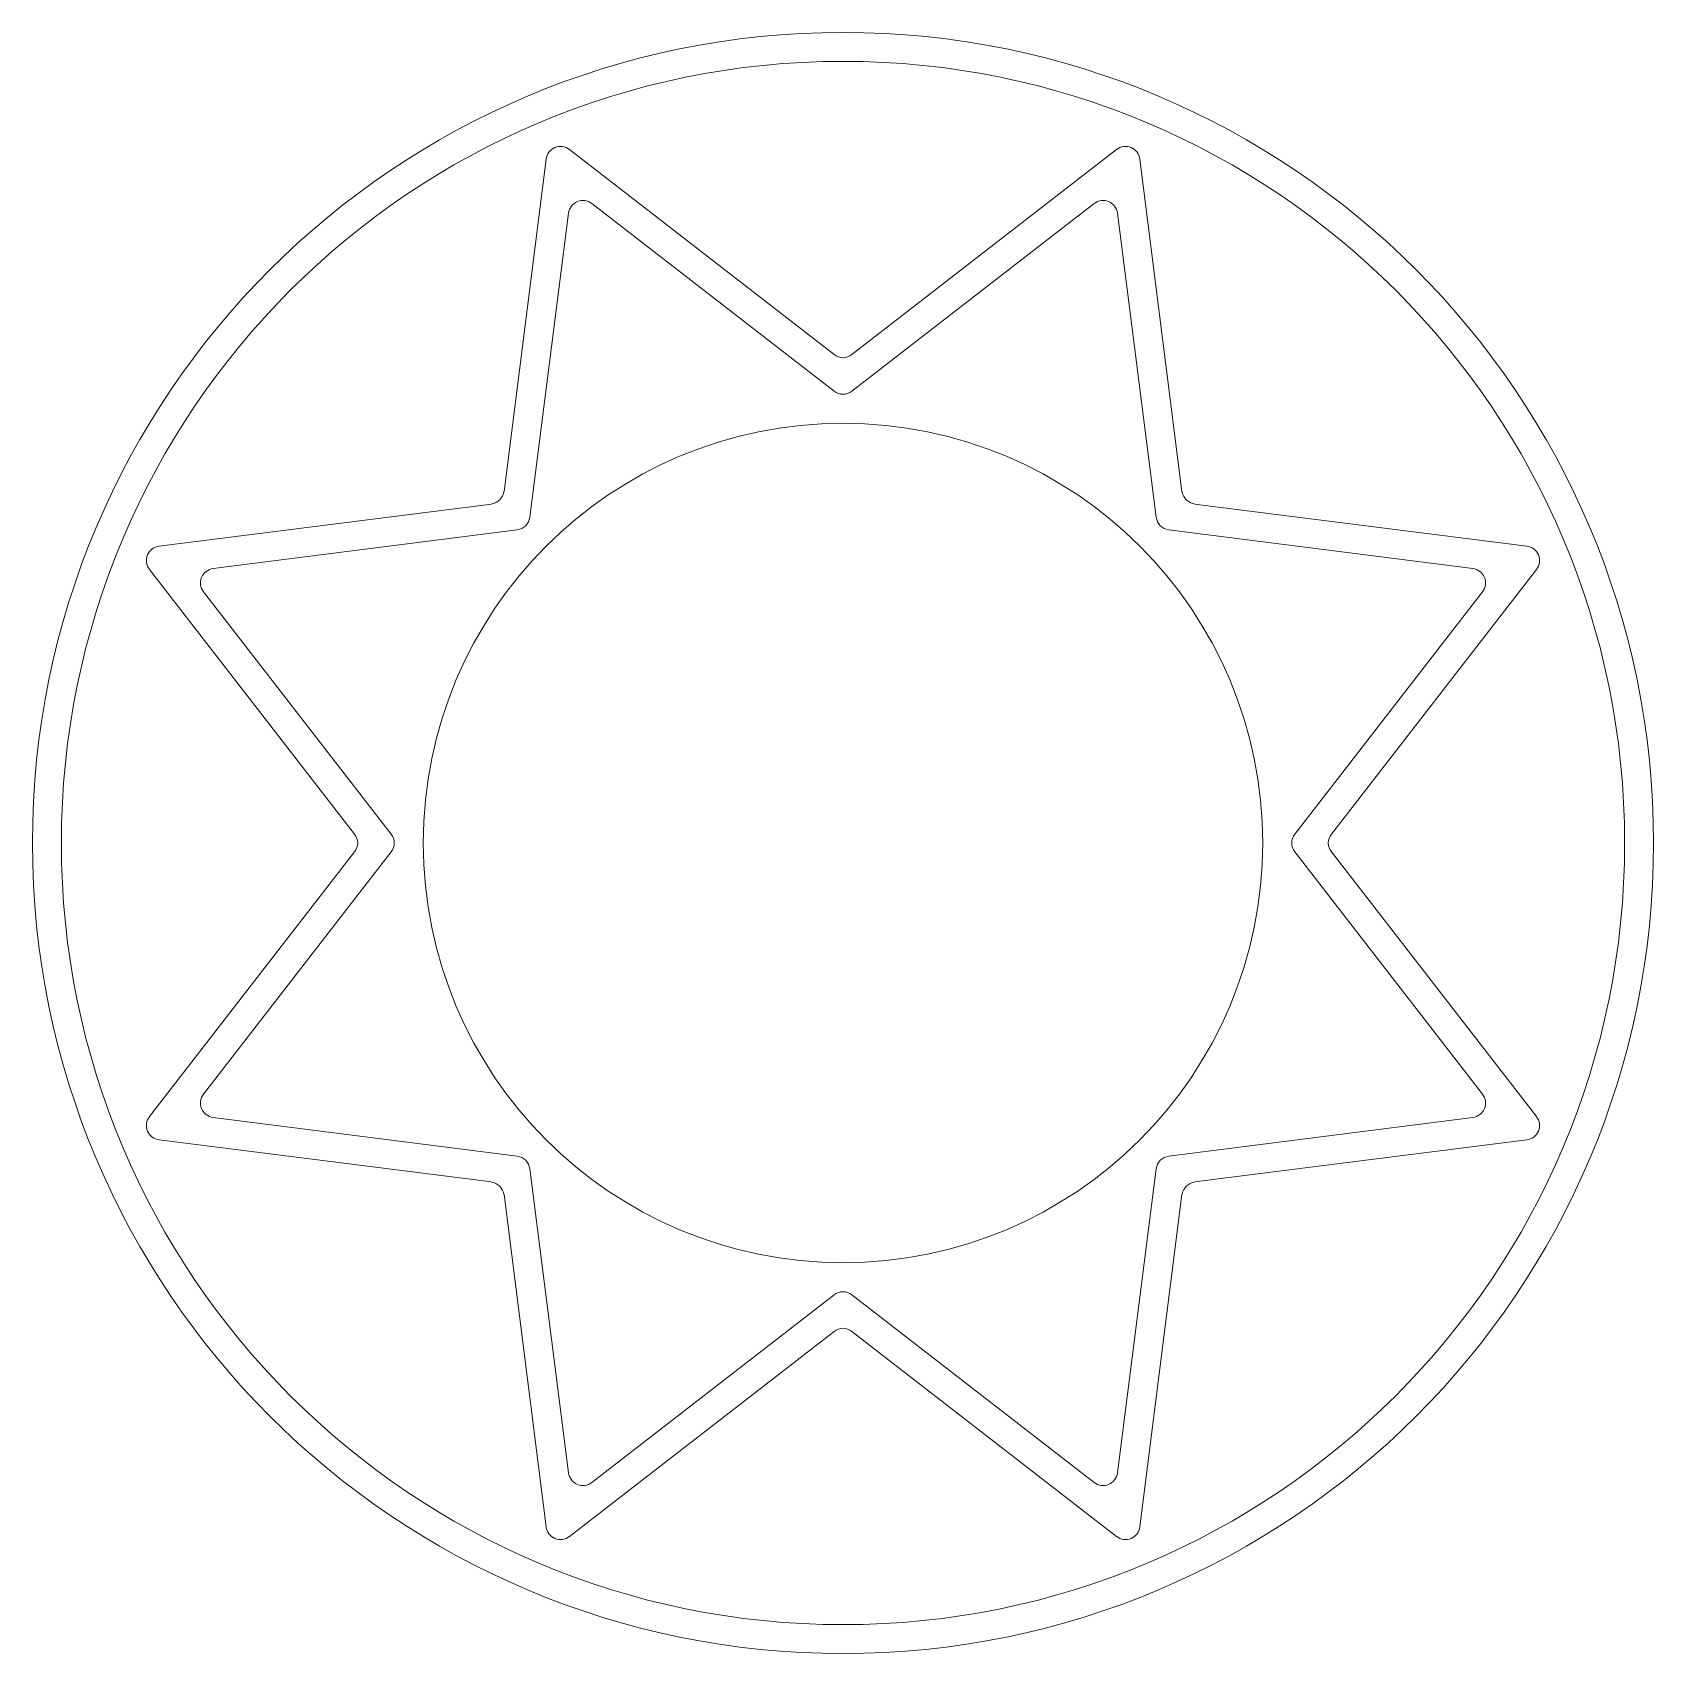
# Model space of a CAD drawing. Header units: millimetres. Extents: x -5.6 to 5.6, y -5.6 to 5.6.
import ezdxf

# ---------------------------------------------------------------- set-up
doc = ezdxf.new("R2010")
doc.units = ezdxf.units.MM

msp = doc.modelspace()

# ---------------------------------------------------------------- linework, layer by layer
at = {"color": 144, "linetype": 'Continuous', "lineweight": 18}
for p, q in [((-2.051, 4.724), (-2.342, 2.429)), ((-0.061, 3.374), (-1.89, 4.791)), ((1.89, 4.791), (0.061, 3.374)), ((2.342, 2.429), (2.051, 4.724)), ((-0.061, 3.121), (-1.736, 4.418)), ((1.736, 4.418), (0.061, 3.121)), ((-1.897, 4.352), (-2.164, 2.25)), ((2.164, 2.25), (1.897, 4.352)), ((-2.429, 2.342), (-4.724, 2.051)), ((4.724, 2.051), (2.429, 2.342)), ((-2.25, 2.164), (-4.352, 1.897)), ((4.352, 1.897), (2.25, 2.164)), ((-4.791, 1.89), (-3.374, 0.061)), ((3.374, 0.061), (4.791, 1.89)), ((-4.418, 1.736), (-3.121, 0.061)), ((3.121, 0.061), (4.418, 1.736)), ((-3.374, -0.061), (-4.791, -1.89)), ((-3.121, -0.061), (-4.418, -1.736)), ((4.418, -1.736), (3.121, -0.061)), ((4.791, -1.89), (3.374, -0.061)), ((-4.352, -1.897), (-2.25, -2.164)), ((2.25, -2.164), (4.352, -1.897)), ((-4.724, -2.051), (-2.429, -2.342)), ((2.429, -2.342), (4.724, -2.051)), ((-2.164, -2.25), (-1.897, -4.352)), ((1.897, -4.352), (2.164, -2.25)), ((-2.342, -2.429), (-2.051, -4.724)), ((2.051, -4.724), (2.342, -2.429)), ((-1.736, -4.418), (-0.061, -3.121)), ((0.061, -3.121), (1.736, -4.418)), ((-1.89, -4.791), (-0.061, -3.374)), ((0.061, -3.374), (1.89, -4.791))]:
    msp.add_line(p, q, dxfattribs=at)
for radius in [5.6, 5.4, 2.9]:
    msp.add_circle((0, 0), radius, dxfattribs=at)
for centre, start, end in [((-1.952, 4.712), 52.2385, 172.7615), ((1.952, 4.712), 7.2385, 127.7615), ((-1.797, 4.339), 52.2385, 172.7615), ((1.797, 4.339), 7.2385, 127.7615), ((0, 3.453), 232.2385, 307.7615), ((0, 3.2), 232.2385, 307.7615), ((-2.442, 2.442), 277.2385, 352.7615), ((2.442, 2.442), 187.2385, 262.7615), ((-2.263, 2.263), 277.2385, 352.7615), ((2.263, 2.263), 187.2385, 262.7615), ((-4.712, 1.952), 97.2385, 217.7615), ((4.712, 1.952), 322.2385, 82.7615), ((-4.339, 1.797), 97.2385, 217.7615), ((4.339, 1.797), 322.2385, 82.7615), ((-3.453, 0), 322.2385, 37.7615), ((-3.2, 0), 322.2385, 37.7615), ((3.2, 0), 142.2385, 217.7615), ((3.453, 0), 142.2385, 217.7615), ((-4.339, -1.797), 142.2385, 262.7615), ((4.339, -1.797), 277.2385, 37.7615), ((-4.712, -1.952), 142.2385, 262.7615), ((4.712, -1.952), 277.2385, 37.7615), ((-2.263, -2.263), 7.2385, 82.7615), ((2.263, -2.263), 97.2385, 172.7615), ((-2.442, -2.442), 7.2385, 82.7615), ((2.442, -2.442), 97.2385, 172.7615), ((0, -3.2), 52.2385, 127.7615), ((0, -3.453), 52.2385, 127.7615), ((-1.797, -4.339), 187.2385, 307.7615), ((1.797, -4.339), 232.2385, 352.7615), ((-1.952, -4.712), 187.2385, 307.7615), ((1.952, -4.712), 232.2385, 352.7615)]:
    msp.add_arc(centre, 0.1, start, end, dxfattribs=at)

doc.saveas('drawing.dxf')
